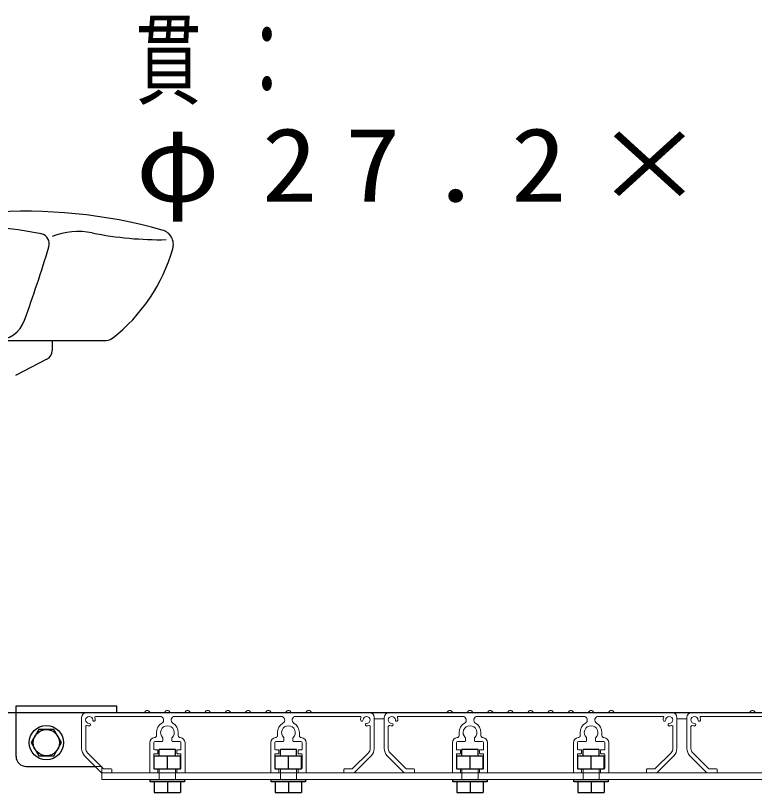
# Model space of a CAD drawing. Units: millimetres on the paper. Extents: x -385 to 0, y -12 to 267.
# Drawn here: x -153.54 to -135.23, y 97.84 to 117.11 of the extents above; entities that cross this region are included whole.
import ezdxf

# ---------------------------------------------------------------- set-up
doc = ezdxf.new("R2010")
doc.units = ezdxf.units.MM
doc.linetypes.add('USER1', pattern=[4.5, 2.5, -2])
doc.layers.add('LY_1', color=7, linetype='Continuous', lineweight=25)
doc.styles.add('ＭＳ ゴシック', font='')
doc.styles.get('ＭＳ ゴシック').set_extended_font_data('MS Gothic')

msp = doc.modelspace()

# ---------------------------------------------------------------- linework, layer by layer
at = {"layer": 'LY_1', "color": 4}
for p, q in [((-162.606, 109.054), (-151.299, 109.054)), ((-152.633, 109.054), (-152.633, 108.806)), ((-152.768, 108.584), (-153.544, 108.182)), ((-153.531, 98.739), (-153.531, 99.989)), ((-153.531, 99.989), (-151.031, 99.989)), ((-151.031, 99.829), (-151.031, 99.989)), ((-153.281, 98.489), (-151.566, 98.489))]:
    msp.add_line(p, q, dxfattribs=at)
at = {"layer": 'LY_1'}
for p, q in [((-154.836, 99.829), (-119.227, 99.829)), ((-152.969, 99.404), (-153.156, 99.079)), ((-152.593, 99.404), (-152.969, 99.404)), ((-152.406, 99.079), (-152.593, 99.404)), ((-153.156, 99.079), (-152.969, 98.754)), ((-152.593, 98.754), (-152.406, 99.079)), ((-149.581, 98.909), (-149.981, 98.909)), ((-149.981, 98.754), (-149.981, 98.909)), ((-149.581, 98.754), (-149.581, 98.909)), ((-146.581, 98.909), (-146.981, 98.909)), ((-146.981, 98.754), (-146.981, 98.909)), ((-146.581, 98.754), (-146.581, 98.909)), ((-142.081, 98.909), (-142.481, 98.909)), ((-142.481, 98.754), (-142.481, 98.909)), ((-142.081, 98.754), (-142.081, 98.909)), ((-139.081, 98.909), (-139.481, 98.909)), ((-139.481, 98.754), (-139.481, 98.909)), ((-139.081, 98.754), (-139.081, 98.909)), ((-152.969, 98.754), (-152.593, 98.754)), ((-150.106, 98.429), (-150.106, 98.754)), ((-150.106, 98.754), (-149.456, 98.754)), ((-149.781, 98.429), (-149.781, 98.754)), ((-149.456, 98.429), (-149.456, 98.754)), ((-147.106, 98.429), (-147.106, 98.754)), ((-147.106, 98.754), (-146.456, 98.754)), ((-146.781, 98.429), (-146.781, 98.754)), ((-146.456, 98.429), (-146.456, 98.754)), ((-142.606, 98.429), (-142.606, 98.754)), ((-142.606, 98.754), (-141.956, 98.754)), ((-142.281, 98.429), (-142.281, 98.754)), ((-141.956, 98.429), (-141.956, 98.754)), ((-139.606, 98.429), (-139.606, 98.754)), ((-139.606, 98.754), (-138.956, 98.754)), ((-139.281, 98.429), (-139.281, 98.754)), ((-138.956, 98.429), (-138.956, 98.754)), ((-150.106, 98.429), (-149.456, 98.429)), ((-147.106, 98.429), (-146.456, 98.429)), ((-142.606, 98.429), (-141.956, 98.429)), ((-139.606, 98.429), (-138.956, 98.429)), ((-150.206, 98.109), (-150.206, 98.169)), ((-150.206, 98.169), (-149.356, 98.169)), ((-149.356, 98.109), (-150.206, 98.109)), ((-150.106, 98.109), (-150.106, 97.844)), ((-149.781, 98.109), (-149.781, 97.844)), ((-149.456, 98.109), (-149.456, 97.844)), ((-149.356, 98.169), (-149.356, 98.109)), ((-147.206, 98.109), (-147.206, 98.169)), ((-147.206, 98.169), (-146.356, 98.169)), ((-146.356, 98.109), (-147.206, 98.109)), ((-147.106, 98.109), (-147.106, 97.844)), ((-146.781, 98.109), (-146.781, 97.844)), ((-146.456, 98.109), (-146.456, 97.844)), ((-146.356, 98.169), (-146.356, 98.109)), ((-142.706, 98.109), (-142.706, 98.169)), ((-142.706, 98.169), (-141.856, 98.169)), ((-141.856, 98.109), (-142.706, 98.109)), ((-142.606, 98.109), (-142.606, 97.844)), ((-142.281, 98.109), (-142.281, 97.844)), ((-141.956, 98.109), (-141.956, 97.844)), ((-141.856, 98.169), (-141.856, 98.109)), ((-139.706, 98.109), (-139.706, 98.169)), ((-139.706, 98.169), (-138.856, 98.169)), ((-138.856, 98.109), (-139.706, 98.109)), ((-139.606, 98.109), (-139.606, 97.844)), ((-139.281, 98.109), (-139.281, 97.844)), ((-138.956, 98.109), (-138.956, 97.844)), ((-138.856, 98.169), (-138.856, 98.109)), ((-150.106, 97.844), (-149.456, 97.844)), ((-147.106, 97.844), (-146.456, 97.844)), ((-142.606, 97.844), (-141.956, 97.844)), ((-139.606, 97.844), (-138.956, 97.844))]:
    msp.add_line(p, q, dxfattribs=at)
at = {"layer": 'LY_1', "color": 4, "linetype": 'USER1', "lineweight": 13}
for p, q in [((-153.531, 99.829), (-151.031, 99.829)), ((-151.566, 98.489), (-151.406, 98.489)), ((-151.406, 98.329), (-151.406, 98.489))]:
    msp.add_line(p, q, dxfattribs=at)
at = {"layer": 'LY_1', "lineweight": 13}
for p, q in [((-151.781, 99.829), (-150.352, 99.829)), ((-150.316, 99.865), (-150.352, 99.829)), ((-150.21, 99.829), (-150.246, 99.865)), ((-150.21, 99.829), (-149.852, 99.829)), ((-149.816, 99.865), (-149.852, 99.829)), ((-149.71, 99.829), (-149.746, 99.865)), ((-149.71, 99.829), (-149.352, 99.829)), ((-149.316, 99.865), (-149.352, 99.829)), ((-149.21, 99.829), (-149.246, 99.865)), ((-148.852, 99.829), (-149.21, 99.829)), ((-148.816, 99.865), (-148.852, 99.829)), ((-148.71, 99.829), (-148.746, 99.865)), ((-148.352, 99.829), (-148.71, 99.829)), ((-148.352, 99.829), (-148.316, 99.865)), ((-148.246, 99.865), (-148.21, 99.829)), ((-148.21, 99.829), (-147.852, 99.829)), ((-147.852, 99.829), (-147.816, 99.865)), ((-147.746, 99.865), (-147.71, 99.829)), ((-147.71, 99.829), (-147.352, 99.829)), ((-147.352, 99.829), (-147.316, 99.865)), ((-147.246, 99.865), (-147.21, 99.829)), ((-146.852, 99.829), (-147.21, 99.829)), ((-146.852, 99.829), (-146.816, 99.865)), ((-146.746, 99.865), (-146.71, 99.829)), ((-146.352, 99.829), (-146.71, 99.829)), ((-146.352, 99.829), (-146.316, 99.865)), ((-146.246, 99.865), (-146.21, 99.829)), ((-144.781, 99.829), (-146.21, 99.829)), ((-144.281, 99.829), (-142.852, 99.829)), ((-142.816, 99.865), (-142.852, 99.829)), ((-142.71, 99.829), (-142.746, 99.865)), ((-142.71, 99.829), (-142.352, 99.829)), ((-142.316, 99.865), (-142.352, 99.829)), ((-142.21, 99.829), (-142.246, 99.865)), ((-142.21, 99.829), (-141.852, 99.829)), ((-141.816, 99.865), (-141.852, 99.829)), ((-141.71, 99.829), (-141.746, 99.865)), ((-141.352, 99.829), (-141.71, 99.829)), ((-141.316, 99.865), (-141.352, 99.829)), ((-141.21, 99.829), (-141.246, 99.865)), ((-140.852, 99.829), (-141.21, 99.829)), ((-140.852, 99.829), (-140.816, 99.865)), ((-140.746, 99.865), (-140.71, 99.829)), ((-140.71, 99.829), (-140.352, 99.829)), ((-140.352, 99.829), (-140.316, 99.865)), ((-140.246, 99.865), (-140.21, 99.829)), ((-140.21, 99.829), (-139.852, 99.829)), ((-139.852, 99.829), (-139.816, 99.865)), ((-139.746, 99.865), (-139.71, 99.829)), ((-139.352, 99.829), (-139.71, 99.829)), ((-139.352, 99.829), (-139.316, 99.865)), ((-139.246, 99.865), (-139.21, 99.829)), ((-138.852, 99.829), (-139.21, 99.829)), ((-138.852, 99.829), (-138.816, 99.865)), ((-138.746, 99.865), (-138.71, 99.829)), ((-137.281, 99.829), (-138.71, 99.829)), ((-136.781, 99.829), (-135.352, 99.829)), ((-135.316, 99.865), (-135.352, 99.829)), ((-135.21, 99.829), (-135.246, 99.865)), ((-151.906, 99.704), (-151.906, 98.933)), ((-151.555, 99.729), (-149.964, 99.729)), ((-148.281, 99.729), (-149.598, 99.729)), ((-148.281, 99.729), (-146.964, 99.729)), ((-145.007, 99.729), (-146.598, 99.729)), ((-144.656, 99.704), (-144.656, 98.933)), ((-144.406, 99.704), (-144.406, 98.933)), ((-144.055, 99.729), (-142.464, 99.729)), ((-140.781, 99.729), (-142.098, 99.729)), ((-140.781, 99.729), (-139.464, 99.729)), ((-137.507, 99.729), (-139.098, 99.729)), ((-137.156, 99.704), (-137.156, 98.933)), ((-136.906, 99.704), (-136.906, 98.933)), ((-136.555, 99.729), (-134.964, 99.729)), ((-151.806, 98.933), (-151.806, 99.478)), ((-144.756, 98.933), (-144.756, 99.478)), ((-144.306, 98.933), (-144.306, 99.478)), ((-137.256, 98.933), (-137.256, 99.478)), ((-136.806, 98.933), (-136.806, 99.478)), ((-150.051, 99.329), (-150.051, 99.254)), ((-149.511, 99.329), (-149.511, 99.254)), ((-147.051, 99.329), (-147.051, 99.254)), ((-146.511, 99.329), (-146.511, 99.254)), ((-142.551, 99.329), (-142.551, 99.254)), ((-142.011, 99.329), (-142.011, 99.254)), ((-139.551, 99.329), (-139.551, 99.254)), ((-139.011, 99.329), (-139.011, 99.254)), ((-150.219, 98.344), (-150.219, 99.079)), ((-150.119, 98.919), (-150.119, 99.079)), ((-149.919, 99.104), (-150.094, 99.104)), ((-149.894, 99.129), (-149.894, 99.195)), ((-149.669, 99.129), (-149.669, 99.195)), ((-149.644, 99.104), (-149.469, 99.104)), ((-149.444, 98.919), (-149.444, 99.079)), ((-149.344, 98.344), (-149.344, 99.079)), ((-147.219, 98.344), (-147.219, 99.079)), ((-147.119, 98.919), (-147.119, 99.079)), ((-146.919, 99.104), (-147.094, 99.104)), ((-146.894, 99.129), (-146.894, 99.195)), ((-146.669, 99.129), (-146.669, 99.195)), ((-146.644, 99.104), (-146.469, 99.104)), ((-146.444, 98.919), (-146.444, 99.079)), ((-146.344, 98.344), (-146.344, 99.079)), ((-142.719, 98.344), (-142.719, 99.079)), ((-142.619, 98.919), (-142.619, 99.079)), ((-142.419, 99.104), (-142.594, 99.104)), ((-142.394, 99.129), (-142.394, 99.195)), ((-142.169, 99.129), (-142.169, 99.195)), ((-142.144, 99.104), (-141.969, 99.104)), ((-141.944, 98.919), (-141.944, 99.079)), ((-141.844, 98.344), (-141.844, 99.079)), ((-139.719, 98.344), (-139.719, 99.079)), ((-139.619, 98.919), (-139.619, 99.079)), ((-139.419, 99.104), (-139.594, 99.104)), ((-139.394, 99.129), (-139.394, 99.195)), ((-139.169, 99.129), (-139.169, 99.195)), ((-139.144, 99.104), (-138.969, 99.104)), ((-138.944, 98.919), (-138.944, 99.079)), ((-138.844, 98.344), (-138.844, 99.079)), ((-151.369, 98.434), (-151.762, 98.827)), ((-150.034, 98.904), (-150.104, 98.904)), ((-150.019, 98.889), (-150.019, 98.819)), ((-149.544, 98.889), (-149.544, 98.819)), ((-149.529, 98.904), (-149.459, 98.904)), ((-147.034, 98.904), (-147.104, 98.904)), ((-147.019, 98.889), (-147.019, 98.819)), ((-146.544, 98.889), (-146.544, 98.819)), ((-146.529, 98.904), (-146.459, 98.904)), ((-145.193, 98.434), (-144.8, 98.827)), ((-143.869, 98.434), (-144.262, 98.827)), ((-142.534, 98.904), (-142.604, 98.904)), ((-142.519, 98.889), (-142.519, 98.819)), ((-142.044, 98.889), (-142.044, 98.819)), ((-142.029, 98.904), (-141.959, 98.904)), ((-139.534, 98.904), (-139.604, 98.904)), ((-139.519, 98.889), (-139.519, 98.819)), ((-139.044, 98.889), (-139.044, 98.819)), ((-139.029, 98.904), (-138.959, 98.904)), ((-137.693, 98.434), (-137.3, 98.827)), ((-136.369, 98.434), (-136.762, 98.827)), ((-151.41, 98.334), (-151.833, 98.756)), ((-150.119, 98.789), (-150.119, 98.444)), ((-150.034, 98.804), (-150.104, 98.804)), ((-149.529, 98.804), (-149.459, 98.804)), ((-149.444, 98.789), (-149.444, 98.444)), ((-147.119, 98.789), (-147.119, 98.444)), ((-147.034, 98.804), (-147.104, 98.804)), ((-146.529, 98.804), (-146.459, 98.804)), ((-146.444, 98.789), (-146.444, 98.444)), ((-145.152, 98.334), (-144.729, 98.756)), ((-143.91, 98.334), (-144.333, 98.756)), ((-142.619, 98.789), (-142.619, 98.444)), ((-142.534, 98.804), (-142.604, 98.804)), ((-142.029, 98.804), (-141.959, 98.804)), ((-141.944, 98.789), (-141.944, 98.444)), ((-139.619, 98.789), (-139.619, 98.444)), ((-139.534, 98.804), (-139.604, 98.804)), ((-139.029, 98.804), (-138.959, 98.804)), ((-138.944, 98.789), (-138.944, 98.444)), ((-137.652, 98.334), (-137.229, 98.756)), ((-136.41, 98.334), (-136.833, 98.756)), ((-151.4, 98.329), (-151.171, 98.329)), ((-151.358, 98.429), (-151.171, 98.429)), ((-151.156, 98.344), (-151.156, 98.414)), ((-150.204, 98.329), (-150.034, 98.329)), ((-150.104, 98.429), (-150.034, 98.429)), ((-150.019, 98.344), (-150.019, 98.414)), ((-149.544, 98.344), (-149.544, 98.414)), ((-149.459, 98.429), (-149.529, 98.429)), ((-149.359, 98.329), (-149.529, 98.329)), ((-147.204, 98.329), (-147.034, 98.329)), ((-147.104, 98.429), (-147.034, 98.429)), ((-147.019, 98.344), (-147.019, 98.414)), ((-146.544, 98.344), (-146.544, 98.414)), ((-146.459, 98.429), (-146.529, 98.429)), ((-146.359, 98.329), (-146.529, 98.329)), ((-145.406, 98.344), (-145.406, 98.414)), ((-145.204, 98.429), (-145.391, 98.429)), ((-145.162, 98.329), (-145.391, 98.329)), ((-143.9, 98.329), (-143.671, 98.329)), ((-143.858, 98.429), (-143.671, 98.429)), ((-143.656, 98.344), (-143.656, 98.414)), ((-142.704, 98.329), (-142.534, 98.329)), ((-142.604, 98.429), (-142.534, 98.429)), ((-142.519, 98.344), (-142.519, 98.414)), ((-142.044, 98.344), (-142.044, 98.414)), ((-141.959, 98.429), (-142.029, 98.429)), ((-141.859, 98.329), (-142.029, 98.329)), ((-139.704, 98.329), (-139.534, 98.329)), ((-139.604, 98.429), (-139.534, 98.429)), ((-139.519, 98.344), (-139.519, 98.414)), ((-139.044, 98.344), (-139.044, 98.414)), ((-138.959, 98.429), (-139.029, 98.429)), ((-138.859, 98.329), (-139.029, 98.329)), ((-137.906, 98.344), (-137.906, 98.414)), ((-137.704, 98.429), (-137.891, 98.429)), ((-137.662, 98.329), (-137.891, 98.329)), ((-136.4, 98.329), (-136.171, 98.329)), ((-136.358, 98.429), (-136.171, 98.429)), ((-136.156, 98.344), (-136.156, 98.414))]:
    msp.add_line(p, q, dxfattribs=at)
at = {"layer": 'LY_1', "color": 4, "lineweight": 13}
for p, q in [((-144.406, 99.669), (-144.656, 99.669)), ((-137.156, 99.669), (-136.906, 99.669)), ((-151.406, 98.329), (-137.031, 98.329)), ((-151.406, 98.169), (-151.406, 98.329)), ((-122.656, 98.329), (-137.031, 98.329)), ((-151.406, 98.169), (-137.031, 98.169)), ((-122.656, 98.169), (-137.031, 98.169))]:
    msp.add_line(p, q, dxfattribs=at)
at = {"layer": 'LY_1', "linetype": 'USER1', "lineweight": 13}
for p, q in [((-149.981, 98.429), (-149.981, 98.169)), ((-149.581, 98.429), (-149.581, 98.169)), ((-146.981, 98.429), (-146.981, 98.169)), ((-146.581, 98.429), (-146.581, 98.169)), ((-142.481, 98.429), (-142.481, 98.169)), ((-142.081, 98.429), (-142.081, 98.169)), ((-139.481, 98.429), (-139.481, 98.169)), ((-139.081, 98.429), (-139.081, 98.169))]:
    msp.add_line(p, q, dxfattribs=at)
at = {"layer": 'LY_1'}
for radius in [0.425, 0.325]:
    msp.add_circle((-152.781, 99.079), radius, dxfattribs=at)
at = {"layer": 'LY_1', "color": 4}
for centre, radius, start, end in [((-153.29, 99.683), 12.571, 74.3873, 94.3365), ((-154.885, 102.19), 9.706, 78.2267, 91.9638), ((-151.995, 109.959), 1.793, 78.7048, 111.0333), ((-150.008, 111.429), 0.375, 344.0912, 74.3873), ((-152.956, 111.447), 0.25, 343.0181, 78.2267), ((-149.957, 120.163), 8.613, 258.7048, 270.9894), ((-191.138, 123.107), 40.173, 340.2784, 343.0181), ((-153.789, 112.507), 4.308, 307.8719, 344.0912), ((-154.027, 109.804), 0.75, 270, 340.2784), ((-151.299, 109.304), 0.25, 270, 307.8719), ((-152.883, 108.806), 0.25, 297.3761, 0), ((-153.281, 98.739), 0.25, 180, 270)]:
    msp.add_arc(centre, radius, start, end, dxfattribs=at)
at = {"layer": 'LY_1', "lineweight": 13}
for centre, radius, start, end in [((-151.781, 99.704), 0.125, 90, 180), ((-150.281, 99.829), 0.05, 45, 135), ((-149.781, 99.829), 0.05, 45, 135), ((-149.281, 99.829), 0.05, 45, 135), ((-148.781, 99.829), 0.05, 45, 135), ((-148.281, 99.829), 0.05, 45, 135), ((-147.781, 99.829), 0.05, 45, 135), ((-147.281, 99.829), 0.05, 45, 135), ((-146.781, 99.829), 0.05, 45, 135), ((-146.281, 99.829), 0.05, 45, 135), ((-144.781, 99.704), 0.125, 0, 90), ((-144.281, 99.704), 0.125, 90, 180), ((-142.781, 99.829), 0.05, 45, 135), ((-142.281, 99.829), 0.05, 45, 135), ((-141.781, 99.829), 0.05, 45, 135), ((-141.281, 99.829), 0.05, 45, 135), ((-140.781, 99.829), 0.05, 45, 135), ((-140.281, 99.829), 0.05, 45, 135), ((-139.781, 99.829), 0.05, 45, 135), ((-139.281, 99.829), 0.05, 45, 135), ((-138.781, 99.829), 0.05, 45, 135), ((-137.281, 99.704), 0.125, 0, 90), ((-136.781, 99.704), 0.125, 90, 180), ((-135.281, 99.829), 0.05, 45, 135), ((-151.719, 99.642), 0.0875, 0.2575, 269.7425), ((-151.6, 99.642), 0.0312, 180.2575, 0.2575), ((-151.555, 99.704), 0.025, 90, 200.9248), ((-151.719, 99.642), 0.15, 0.2575, 20.9248), ((-149.964, 99.639), 0.09, 300.5584, 90), ((-149.598, 99.639), 0.09, 90, 239.4416), ((-146.964, 99.639), 0.09, 300.5584, 90), ((-146.598, 99.639), 0.09, 90, 239.4416), ((-145.007, 99.704), 0.025, 339.0752, 90), ((-144.844, 99.642), 0.15, 159.0752, 179.7425), ((-144.962, 99.642), 0.0312, 179.7425, 359.7425), ((-144.844, 99.642), 0.0875, 270.2575, 179.7425), ((-144.219, 99.642), 0.0875, 0.2575, 269.7425), ((-144.1, 99.642), 0.0312, 180.2575, 0.2575), ((-144.055, 99.704), 0.025, 90, 200.9248), ((-144.219, 99.642), 0.15, 0.2575, 20.9248), ((-142.464, 99.639), 0.09, 300.5584, 90), ((-142.098, 99.639), 0.09, 90, 239.4416), ((-139.464, 99.639), 0.09, 300.5584, 90), ((-139.098, 99.639), 0.09, 90, 239.4416), ((-137.507, 99.704), 0.025, 339.0752, 90), ((-137.344, 99.642), 0.15, 159.0752, 179.7425), ((-137.462, 99.642), 0.0312, 179.7425, 359.7425), ((-137.344, 99.642), 0.0875, 270.2575, 179.7425), ((-136.719, 99.642), 0.0875, 0.2575, 269.7425), ((-136.6, 99.642), 0.0312, 180.2575, 0.2575), ((-136.555, 99.704), 0.025, 90, 200.9248), ((-136.719, 99.642), 0.15, 0.2575, 20.9248), ((-151.781, 99.478), 0.025, 69.0752, 180), ((-151.719, 99.642), 0.15, 249.0752, 269.7425), ((-151.719, 99.523), 0.0312, 269.7425, 89.7425), ((-149.781, 99.329), 0.27, 120.5584, 180), ((-149.781, 99.329), 0.17, 313.566, 226.434), ((-149.781, 99.329), 0.27, 0, 59.4416), ((-146.781, 99.329), 0.27, 120.5584, 180), ((-146.781, 99.329), 0.17, 313.566, 226.434), ((-146.781, 99.329), 0.27, 0, 59.4416), ((-144.843, 99.523), 0.0312, 90.2575, 270.2575), ((-144.844, 99.642), 0.15, 270.2575, 290.9248), ((-144.781, 99.478), 0.025, 0, 110.9248), ((-144.281, 99.478), 0.025, 69.0752, 180), ((-144.219, 99.642), 0.15, 249.0752, 269.7425), ((-144.219, 99.523), 0.0312, 269.7425, 89.7425), ((-142.281, 99.329), 0.27, 120.5584, 180), ((-142.281, 99.329), 0.17, 313.566, 226.434), ((-142.281, 99.329), 0.27, 0, 59.4416), ((-139.281, 99.329), 0.27, 120.5584, 180), ((-139.281, 99.329), 0.17, 313.566, 226.434), ((-139.281, 99.329), 0.27, 0, 59.4416), ((-137.343, 99.523), 0.0312, 90.2575, 270.2575), ((-137.344, 99.642), 0.15, 270.2575, 290.9248), ((-137.281, 99.478), 0.025, 0, 110.9248), ((-136.781, 99.478), 0.025, 69.0752, 180), ((-136.719, 99.642), 0.15, 249.0752, 269.7425), ((-136.719, 99.523), 0.0312, 269.7425, 89.7425), ((-150.101, 99.254), 0.05, 272.4563, 0), ((-149.461, 99.254), 0.05, 180, 267.5437), ((-147.101, 99.254), 0.05, 272.4563, 0), ((-146.461, 99.254), 0.05, 180, 267.5437), ((-142.601, 99.254), 0.05, 272.4563, 0), ((-141.961, 99.254), 0.05, 180, 267.5437), ((-139.601, 99.254), 0.05, 272.4563, 0), ((-138.961, 99.254), 0.05, 180, 267.5437), ((-150.094, 99.079), 0.125, 92.4563, 180), ((-150.094, 99.079), 0.025, 90, 180), ((-149.919, 99.129), 0.025, 270, 0), ((-149.909, 99.195), 0.015, 0, 46.434), ((-149.654, 99.195), 0.015, 133.566, 180), ((-149.644, 99.129), 0.025, 180, 270), ((-149.469, 99.079), 0.025, 0, 90), ((-149.469, 99.079), 0.125, 0, 87.5437), ((-147.094, 99.079), 0.125, 92.4563, 180), ((-147.094, 99.079), 0.025, 90, 180), ((-146.919, 99.129), 0.025, 270, 0), ((-146.909, 99.195), 0.015, 0, 46.434), ((-146.654, 99.195), 0.015, 133.566, 180), ((-146.644, 99.129), 0.025, 180, 270), ((-146.469, 99.079), 0.025, 0, 90), ((-146.469, 99.079), 0.125, 0, 87.5437), ((-142.594, 99.079), 0.125, 92.4563, 180), ((-142.594, 99.079), 0.025, 90, 180), ((-142.419, 99.129), 0.025, 270, 0), ((-142.409, 99.195), 0.015, 0, 46.434), ((-142.154, 99.195), 0.015, 133.566, 180), ((-142.144, 99.129), 0.025, 180, 270), ((-141.969, 99.079), 0.025, 0, 90), ((-141.969, 99.079), 0.125, 0, 87.5437), ((-139.594, 99.079), 0.125, 92.4563, 180), ((-139.594, 99.079), 0.025, 90, 180), ((-139.419, 99.129), 0.025, 270, 0), ((-139.409, 99.195), 0.015, 0, 46.434), ((-139.154, 99.195), 0.015, 133.566, 180), ((-139.144, 99.129), 0.025, 180, 270), ((-138.969, 99.079), 0.025, 0, 90), ((-138.969, 99.079), 0.125, 0, 87.5437), ((-151.656, 98.933), 0.25, 180, 225), ((-151.656, 98.933), 0.15, 180, 225), ((-150.104, 98.919), 0.015, 180, 270), ((-150.034, 98.889), 0.015, 0, 90), ((-149.529, 98.889), 0.015, 90, 180), ((-149.459, 98.919), 0.015, 270, 0), ((-147.104, 98.919), 0.015, 180, 270), ((-147.034, 98.889), 0.015, 0, 90), ((-146.529, 98.889), 0.015, 90, 180), ((-146.459, 98.919), 0.015, 270, 0), ((-144.906, 98.933), 0.15, 315, 0), ((-144.906, 98.933), 0.25, 315, 0), ((-144.156, 98.933), 0.25, 180, 225), ((-144.156, 98.933), 0.15, 180, 225), ((-142.604, 98.919), 0.015, 180, 270), ((-142.534, 98.889), 0.015, 0, 90), ((-142.029, 98.889), 0.015, 90, 180), ((-141.959, 98.919), 0.015, 270, 0), ((-139.604, 98.919), 0.015, 180, 270), ((-139.534, 98.889), 0.015, 0, 90), ((-139.029, 98.889), 0.015, 90, 180), ((-138.959, 98.919), 0.015, 270, 0), ((-137.406, 98.933), 0.15, 315, 0), ((-137.406, 98.933), 0.25, 315, 0), ((-136.656, 98.933), 0.25, 180, 225), ((-136.656, 98.933), 0.15, 180, 225), ((-150.104, 98.789), 0.015, 90, 180), ((-150.034, 98.819), 0.015, 270, 0), ((-149.529, 98.819), 0.015, 180, 270), ((-149.459, 98.789), 0.015, 0, 90), ((-147.104, 98.789), 0.015, 90, 180), ((-147.034, 98.819), 0.015, 270, 0), ((-146.529, 98.819), 0.015, 180, 270), ((-146.459, 98.789), 0.015, 0, 90), ((-142.604, 98.789), 0.015, 90, 180), ((-142.534, 98.819), 0.015, 270, 0), ((-142.029, 98.819), 0.015, 180, 270), ((-141.959, 98.789), 0.015, 0, 90), ((-139.604, 98.789), 0.015, 90, 180), ((-139.534, 98.819), 0.015, 270, 0), ((-139.029, 98.819), 0.015, 180, 270), ((-138.959, 98.789), 0.015, 0, 90), ((-150.104, 98.444), 0.015, 180, 270), ((-149.459, 98.444), 0.015, 270, 0), ((-147.104, 98.444), 0.015, 180, 270), ((-146.459, 98.444), 0.015, 270, 0), ((-142.604, 98.444), 0.015, 180, 270), ((-141.959, 98.444), 0.015, 270, 0), ((-139.604, 98.444), 0.015, 180, 270), ((-138.959, 98.444), 0.015, 270, 0), ((-151.4, 98.344), 0.015, 225, 270), ((-151.358, 98.444), 0.015, 225, 270), ((-151.171, 98.414), 0.015, 0, 90), ((-151.171, 98.344), 0.015, 270, 0), ((-150.204, 98.344), 0.015, 180, 270), ((-150.034, 98.414), 0.015, 0, 90), ((-150.034, 98.344), 0.015, 270, 0), ((-149.529, 98.414), 0.015, 90, 180), ((-149.529, 98.344), 0.015, 180, 270), ((-149.359, 98.344), 0.015, 270, 0), ((-147.204, 98.344), 0.015, 180, 270), ((-147.034, 98.414), 0.015, 0, 90), ((-147.034, 98.344), 0.015, 270, 0), ((-146.529, 98.414), 0.015, 90, 180), ((-146.529, 98.344), 0.015, 180, 270), ((-146.359, 98.344), 0.015, 270, 0), ((-145.391, 98.414), 0.015, 90, 180), ((-145.391, 98.344), 0.015, 180, 270), ((-145.204, 98.444), 0.015, 270, 315), ((-145.162, 98.344), 0.015, 270, 315), ((-143.9, 98.344), 0.015, 225, 270), ((-143.858, 98.444), 0.015, 225, 270), ((-143.671, 98.414), 0.015, 0, 90), ((-143.671, 98.344), 0.015, 270, 0), ((-142.704, 98.344), 0.015, 180, 270), ((-142.534, 98.414), 0.015, 0, 90), ((-142.534, 98.344), 0.015, 270, 0), ((-142.029, 98.414), 0.015, 90, 180), ((-142.029, 98.344), 0.015, 180, 270), ((-141.859, 98.344), 0.015, 270, 0), ((-139.704, 98.344), 0.015, 180, 270), ((-139.534, 98.414), 0.015, 0, 90), ((-139.534, 98.344), 0.015, 270, 0), ((-139.029, 98.414), 0.015, 90, 180), ((-139.029, 98.344), 0.015, 180, 270), ((-138.859, 98.344), 0.015, 270, 0), ((-137.891, 98.414), 0.015, 90, 180), ((-137.891, 98.344), 0.015, 180, 270), ((-137.704, 98.444), 0.015, 270, 315), ((-137.662, 98.344), 0.015, 270, 315), ((-136.4, 98.344), 0.015, 225, 270), ((-136.358, 98.444), 0.015, 225, 270), ((-136.171, 98.414), 0.015, 0, 90), ((-136.171, 98.344), 0.015, 270, 0)]:
    msp.add_arc(centre, radius, start, end, dxfattribs=at)

# ---------------------------------------------------------------- texts
at = {"layer": 'LY_1', "char_height": 1.833, "attachment_point": 4, "style": 'ＭＳ ゴシック'}
for s, insert in [('\\T1.5;\\W0.65;貫：', (-150.565, 115.913)), ('\\T1.5;\\W1.1;φ27.2×2.3', (-150.565, 113.163))]:
    msp.add_mtext(s, dxfattribs=dict(at, insert=insert))

doc.saveas('drawing.dxf')
